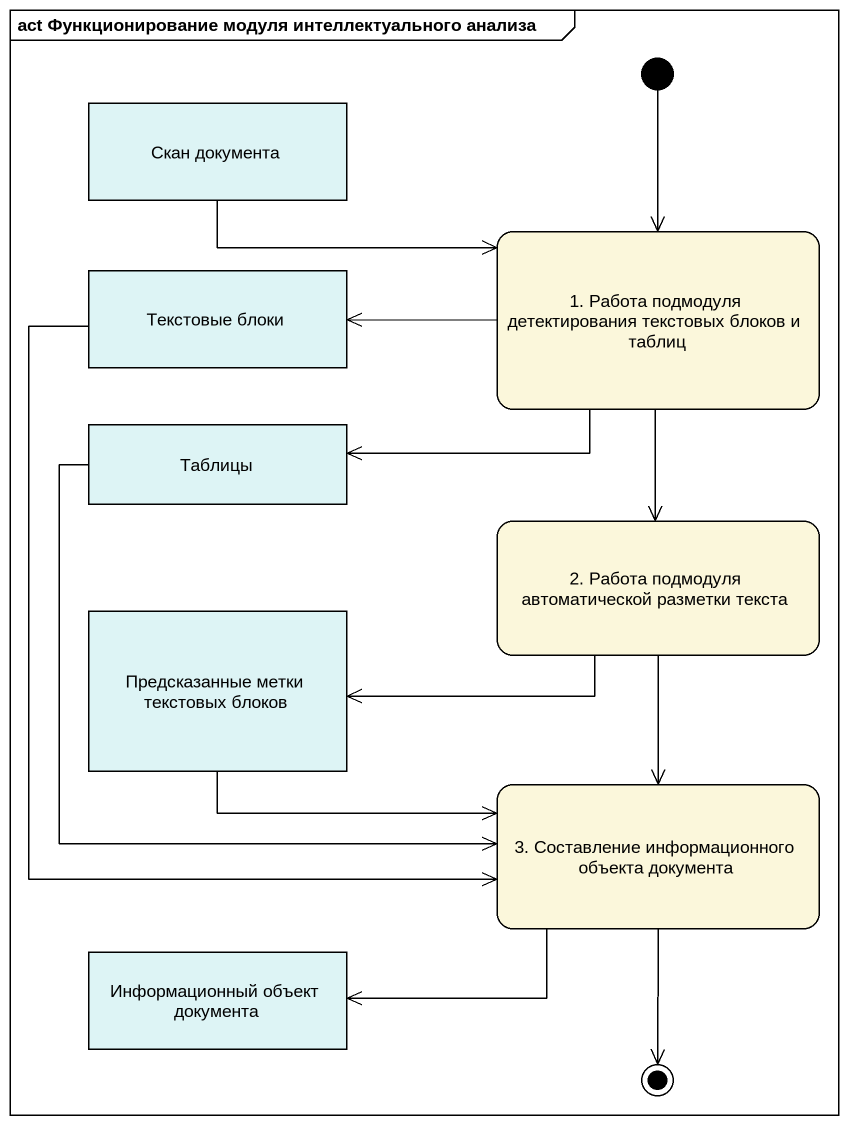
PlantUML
@startuml
mainframe act Функционирование модуля интеллектуального анализа
hide empty description
state "Скан документа" as Скан_документа <<object>> #DDF4F5
state "Текстовые блоки" as Текстовые_блоки <<object>> #DDF4F5
state "1. Работа подмодуля детектирования текстовых блоков и таблиц" as s1_Работа_подмодуля #FBF7DB
state Таблицы <<object>> #DDF4F5
state "2. Работа подмодуля автоматической разметки текста" as s2_Работа_подмодуля #FBF7DB
state "Предсказанные метки текстовых блоков" as Предсказанные_метки <<object>> #DDF4F5
state "3. Составление информационного объекта документа" as s3_Составление #FBF7DB
state "Информационный объект документа" as Информационный_объект <<object>> #DDF4F5
[*] --> s1_Работа_подмодуля
Скан_документа -right-> s1_Работа_подмодуля
Текстовые_блоки --> s3_Составление
s1_Работа_подмодуля -left-> Текстовые_блоки
s1_Работа_подмодуля -left-> Таблицы
s1_Работа_подмодуля --> s2_Работа_подмодуля
Таблицы --> s3_Составление
s2_Работа_подмодуля -left-> Предсказанные_метки
s2_Работа_подмодуля --> s3_Составление
Предсказанные_метки -right-> s3_Составление
s3_Составление -left-> Информационный_объект
s3_Составление --> [*]
@enduml
